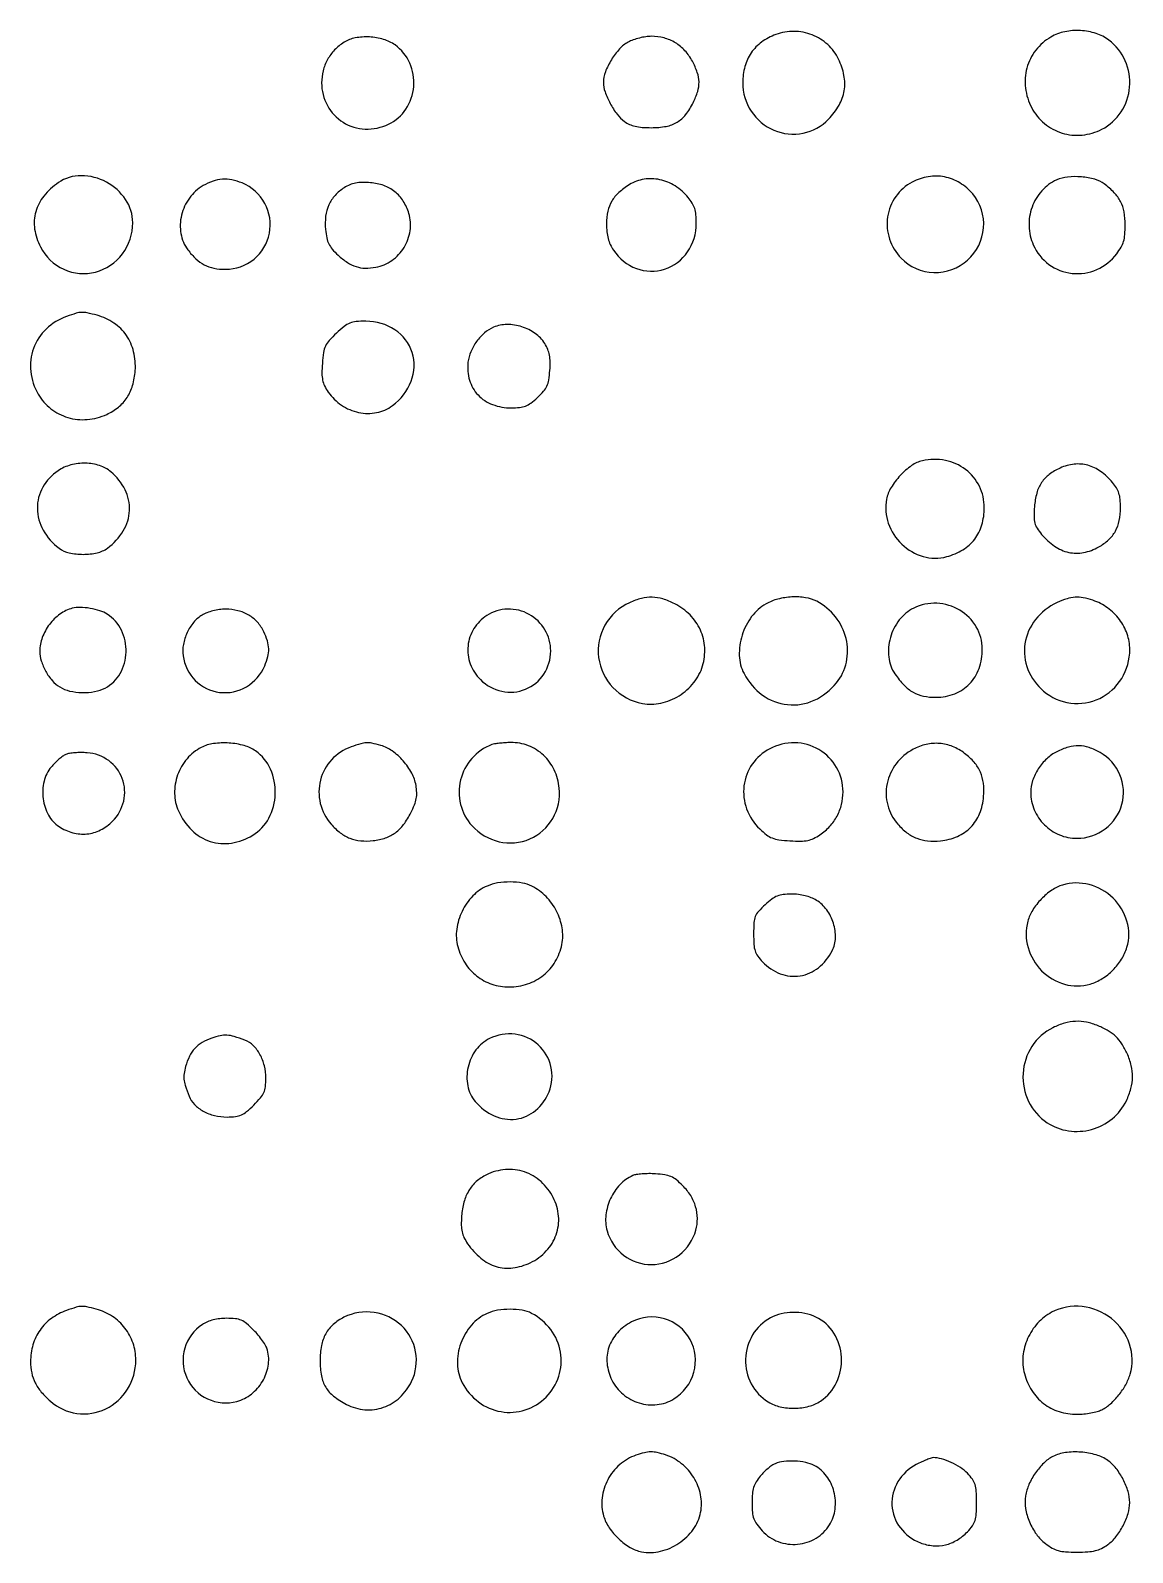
# Model space of a CAD drawing. Extents: x 235 to 2115, y 206 to 2450.
# Drawn here: x 1754 to 2109.9, y 714.3 to 1205.9 of the extents above; entities that cross this region are included whole.
import ezdxf

# ---------------------------------------------------------------- set-up
doc = ezdxf.new("R2010")
doc.units = 0

msp = doc.modelspace()

# ---------------------------------------------------------------- linework, layer by layer
for points in [[(1994.683804, 1204.596416, 0.069163), (1990.104511, 1202.147033, 0.085439), (1986.736733, 1198.681292, 0.084491), (1984.696332, 1194.255895, 0.065955), (1984, 1189, 0.146274), (1986.749399, 1179.803004, 0.148158), (1994.084355, 1173.679304, 0.150905), (2003.475363, 1172.718898, 0.152614), (2011.723773, 1177.230679, 0.062006), (2015.104921, 1181.738662, 0.089251), (2016.772155, 1186.427387, 0.089961), (2016.693822, 1191.37518, 0.06398), (2014.929048, 1196.646567, 0.095445), (2011.435428, 1201.327583, 0.091542), (2006.404984, 1204.458715, 0.090712), (2000.546942, 1205.605084, 0.091599)], [(2083.520382, 1203.770982, 0.095549), (2078.612428, 1199.494309, 0.100054), (2075.744595, 1193.764541, 0.09848), (2075.302058, 1187.294244, 0.089588), (2077.325022, 1180.907284, 0.098136), (2081.419409, 1175.8553, 0.099556), (2087.111532, 1172.778038, 0.098581), (2093.598647, 1172.12305, 0.094239), (2099.955623, 1173.977361, 0.130818), (2106.188881, 1179.577013, 0.125341), (2108.940105, 1187.626196, 0.124148), (2107.515961, 1196.071476, 0.126951), (2102.261502, 1202.749709, 0.083955), (2098.112843, 1204.931142, 0.065627), (2093.103222, 1205.871261, 0.065186), (2087.985668, 1205.482873, 0.080251)], [(1855.24086, 1202.064808, 0.061529), (1852.196454, 1199.584685, 0.06475), (1849.907115, 1196.477319, 0.0648), (1848.489966, 1192.889988, 0.06178), (1848.007476, 1189, 0.123864), (1849.857422, 1181.646943, 0.131652), (1854.941596, 1176.241108, 0.130357), (1862.090896, 1174.068662, 0.120279), (1869.618565, 1175.623287, 0.137157), (1875.241287, 1180.511972, 0.125806), (1877.746589, 1187.773847, 0.125108), (1876.46453, 1195.37887, 0.13483), (1871.718348, 1201.200554, 0.082975), (1868.004839, 1203.009091, 0.058876), (1863.429631, 1203.794548, 0.059699), (1858.877971, 1203.489795, 0.093924)], [(1947.009323, 1202.144664, 0.086561), (1944.23, 1199.965446, 0.045155), (1941.58303, 1196.431711, 0.045259), (1939.630775, 1192.512948, 0.093202), (1939, 1189.158441, 0.085356), (1939.525242, 1186.104076, 0.037563), (1941.186661, 1182.340191, 0.037558), (1943.423131, 1178.818982, 0.074773), (1945.764533, 1176.5, 0.05344), (1947.387913, 1175.560702, 0.04821), (1949.230131, 1174.947311, 0.038425), (1951.50941, 1174.606884, 0.017864), (1954.5, 1174.5, 0.044879), (1959.268871, 1174.928912, 0.09015), (1962.795199, 1176.253055, 0.09303), (1965.560043, 1178.700359, 0.050214), (1967.985467, 1182.565724, 0.039505), (1969.445915, 1186.210929, 0.080548), (1969.879141, 1189.255411, 0.079417), (1969.330165, 1192.308653, 0.037525), (1967.725075, 1195.98738, 0.064228), (1965.339258, 1199.366936, 0.070889), (1962.24406, 1201.902127, 0.071119), (1958.573025, 1203.466007, 0.065273), (1954.5, 1204, 0.037347), (1952.704686, 1203.865712, 0.023374), (1950.636742, 1203.454995, 0.02342), (1948.626324, 1202.85587, 0.038972)], [(1762.989831, 1156.75, 0.073937), (1758.307603, 1152.42995, 0.101659), (1755.693734, 1147.352045, 0.104774), (1755.336381, 1141.773635, 0.08275), (1757.185433, 1136, 0.167581), (1764.727407, 1128.779002, 0.17374), (1774.991449, 1127.87822, 0.17006), (1783.649598, 1133.718155, 0.161506), (1787, 1143.819998, 0.149419), (1784.718198, 1151.285125, 0.121473), (1778.489652, 1156.923985, 0.122251), (1770.387737, 1158.998723, 0.152409)], [(1809.741781, 1155.775776, 0.104836), (1805.308634, 1151.774847, 0.098463), (1802.75701, 1146.231632, 0.101393), (1802.560263, 1140.273366, 0.118611), (1804.785682, 1135.085238, 0.041861), (1807.418883, 1132.113069, 0.071062), (1810.117768, 1130.185339, 0.073019), (1813.194775, 1129.12253, 0.046733), (1816.966529, 1128.769231, 0.172901), (1826.172178, 1132.050656, 0.175742), (1831.150212, 1140.392437, 0.174185), (1829.644016, 1150.04414, 0.170448), (1822.32881, 1156.635974, 0.047767), (1819.015509, 1157.662053, 0.068379), (1815.9509, 1157.871727, 0.067942), (1812.928752, 1157.246797, 0.046459)], [(1855.298549, 1155.099891, 0.067414), (1852.329332, 1152.621268, 0.079841), (1850.32431, 1149.569221, 0.075825), (1849.30982, 1145.911254, 0.053795), (1849.259953, 1141.646422, 0.025889), (1849.670223, 1138.886249, 0.064013), (1850.326509, 1136.952428, 0.06548), (1851.440639, 1135.273234, 0.028108), (1853.322415, 1133.343339, 0.038006), (1856.335628, 1130.976423, 0.069705), (1859.140508, 1129.619141, 0.074566), (1862.077408, 1129.137217, 0.049849), (1865.477136, 1129.429733, 0.10737), (1870.681464, 1131.626199, 0.10161), (1874.627028, 1135.819363, 0.102114), (1876.587954, 1141.209112, 0.109563), (1876.180606, 1146.791526, 0.067447), (1874.367095, 1150.79017, 0.084052), (1871.655929, 1153.830764, 0.083842), (1868.089119, 1155.814704, 0.066728), (1863.772127, 1156.721561, 0.020886), (1861.037769, 1156.809176, 0.04487), (1858.940921, 1156.60003, 0.052376), (1857.128135, 1156.051661, 0.040662)], [(1947.411303, 1156.109054, 0.046079), (1943.97784, 1153.554378, 0.076947), (1941.702986, 1150.772283, 0.079819), (1940.427627, 1147.508672, 0.053359), (1940, 1143.513025, 0.02456), (1940.128418, 1140.90024, 0.039873), (1940.52159, 1138.713826, 0.043813), (1941.220492, 1136.770246, 0.039067), (1942.269933, 1134.897883, 0.156355), (1949.646197, 1129.034268, 0.170422), (1958.774512, 1128.816586, 0.166782), (1966.175981, 1134.376697, 0.150111), (1969, 1143.571158, 0.021703), (1968.877493, 1146.392133, 0.054015), (1968.478373, 1148.415813, 0.06208), (1967.696254, 1150.136356, 0.03723), (1966.380884, 1151.959192, 0.075829), (1962.153471, 1155.666338, 0.088526), (1957.224657, 1157.703669, 0.093784), (1952.129698, 1157.848156, 0.097538)], [(2038.761147, 1156.937633, 0.117509), (2033.415781, 1152.252104, 0.118234), (2030.773236, 1145.669746, 0.116927), (2031.390333, 1138.545927, 0.113122), (2035.137135, 1132.358512, 0.196375), (2045.694167, 1127.729846, 0.191483), (2056.614746, 1131.753326, 0.192272), (2061.763406, 1142.158219, 0.197277), (2058.256901, 1153.106538, 0.080407), (2054.112933, 1156.674319, 0.089315), (2049.198703, 1158.592786, 0.089446), (2043.929892, 1158.675094, 0.080919)], [(2085.379122, 1157.618788, 0.104162), (2080.566741, 1154.088637, 0.096398), (2077.424988, 1148.825055, 0.094712), (2076.452544, 1142.684583, 0.096466), (2077.825673, 1136.66119, 0.130571), (2082.875331, 1130.367264, 0.132711), (2090.352211, 1127.457811, 0.13134), (2098.337612, 1128.697097, 0.126682), (2104.767205, 1133.761436, 0.032418), (2106.167575, 1135.867517, 0.059384), (2106.975621, 1137.761017, 0.051849), (2107.378289, 1139.95992, 0.01938), (2107.5, 1143.098827, 0.04317), (2107.137092, 1147.294276, 0.074757), (2106.032472, 1150.607499, 0.073771), (2103.990084, 1153.47853, 0.040991), (2100.762703, 1156.327846, 0.093373), (2097.673849, 1157.839487, 0.046331), (2093.364156, 1158.607333, 0.046056), (2088.915383, 1158.570293, 0.081416)], [(1765.655189, 1113.541351, 0.105633), (1759.081424, 1109.483922, 0.114794), (1754.976353, 1103.201023, 0.11492), (1754.068793, 1095.756991, 0.106038), (1756.485866, 1088.433906, 0.093535), (1760.57622, 1083.738293, 0.095432), (1766.069377, 1080.896874, 0.093414), (1772.325756, 1080.26416, 0.085406), (1778.598931, 1081.905434, 0.063831), (1782.382985, 1084.245214, 0.078047), (1785.165709, 1087.331368, 0.074502), (1786.9561, 1091.243119, 0.052121), (1787.808136, 1096.024267, 0.077299), (1787.305899, 1102.129198, 0.091904), (1784.953366, 1107.4019, 0.093391), (1780.90484, 1111.419752, 0.082656), (1775.5, 1113.901255, 0.011647), (1772.286503, 1114.695105, 0.063946), (1770.511061, 1114.857434, 0.064569), (1768.759648, 1114.564898, 0.01201)], [(1852.78527, 1108.140783, 0.020627), (1850.414507, 1105.739048, 0.075405), (1849.232532, 1103.962744, 0.073134), (1848.611999, 1101.887843, 0.018673), (1848.235493, 1098.390783, 0.016354), (1848.113976, 1095.126072, 0.052283), (1848.331203, 1092.960432, 0.064421), (1848.961134, 1091.139825, 0.035249), (1850.1615, 1089.101611, 0.094516), (1854.444137, 1084.868211, 0.096077), (1859.960459, 1082.538687, 0.10003), (1865.760295, 1082.488716, 0.112127), (1870.864236, 1084.731987, 0.141043), (1876.904916, 1092.626625, 0.170826), (1877.224898, 1101.894548, 0.173762), (1871.687966, 1109.208914, 0.145704), (1862.313394, 1112, 0.021748), (1859.130749, 1111.861502, 0.074603), (1857.124216, 1111.379163, 0.072121), (1855.312018, 1110.32021, 0.019456)], [(1903.5, 1110.040514, 0.079906), (1900.628027, 1108.263845, 0.057073), (1898.065689, 1105.476149, 0.056437), (1896.171311, 1102.140725, 0.073012), (1895.274356, 1098.741723, 0.09961), (1895.777352, 1092.929344, 0.119182), (1898.511182, 1088.178146, 0.11505), (1903.204145, 1085.087849, 0.088341), (1909.264685, 1084.003738, 0.027245), (1911.928006, 1084.146874, 0.067413), (1913.821792, 1084.615921, 0.065974), (1915.54651, 1085.578777, 0.025229), (1917.66875, 1087.335242, 0.026598), (1919.65291, 1089.357885, 0.072619), (1920.74442, 1091.032535, 0.068252), (1921.348076, 1093.009503, 0.02151), (1921.709733, 1096.085242, 0.019895), (1921.807411, 1098.936197, 0.046093), (1921.59886, 1101.064955, 0.054108), (1921.034535, 1102.903013, 0.038642), (1920.033772, 1104.810176, 0.098263), (1916.973352, 1108.053536, 0.078192), (1912.657304, 1110.205091, 0.078099), (1907.883907, 1110.928964, 0.097595)], [(2042.01873, 1066.937056, 0.099879), (2038.507196, 1065.372033, 0.050568), (2034.850136, 1062.168394, 0.050328), (2031.876143, 1058.254427, 0.09119), (2030.436427, 1054.512817, 0.130218), (2031.009082, 1046.739183, 0.119612), (2035.346957, 1039.980493, 0.121319), (2042.242574, 1036.026442, 0.136391), (2049.869453, 1035.964847, 0.070295), (2055.075349, 1038.186708, 0.093629), (2058.897885, 1041.610751, 0.093595), (2061.208759, 1046.194327, 0.070196), (2062, 1051.802457, 0.113932), (2060.40534, 1058.709883, 0.117734), (2055.954167, 1064.123282, 0.114508), (2049.425365, 1067.040604, 0.103456)], [(1762.897883, 1063.730067, 0.118727), (1757.942505, 1058.362545, 0.131095), (1756.20769, 1051.52407, 0.12579), (1758.091832, 1044.512752, 0.104548), (1763.204816, 1038.696404, 0.106948), (1766.483477, 1037.199715, 0.054324), (1771.013025, 1036.714961, 0.054269), (1775.550687, 1037.217776, 0.105045), (1778.856972, 1038.726563, 0.096961), (1783.95442, 1044.308707, 0.126176), (1785.964177, 1050.906012, 0.128179), (1784.539986, 1057.578367, 0.101858), (1779.959192, 1063.380884, 0.099208), (1776.322136, 1065.376025, 0.070995), (1771.730636, 1066.127437, 0.069146), (1766.985253, 1065.56675, 0.083512)], [(2086.5, 1064.588356, 0.057395), (2082.9679, 1062.505072, 0.083637), (2080.492414, 1059.881417, 0.080421), (2078.95067, 1056.51053, 0.049105), (2078.207253, 1052.188488, 0.01544), (2078.068146, 1048.824567, 0.065271), (2078.308981, 1046.825682, 0.080888), (2079.030154, 1045.174046, 0.031609), (2080.51355, 1043.166267, 0.066006), (2084.711667, 1039.337089, 0.09789), (2089.259572, 1037.346945, 0.102997), (2094.048793, 1037.289169, 0.079876), (2098.953916, 1039.094256, 0.058174), (2102.147092, 1041.413907, 0.0804), (2104.331238, 1044.194282, 0.077233), (2105.583033, 1047.610238, 0.049315), (2106, 1051.827567, 0.024014), (2105.872371, 1054.483394, 0.053942), (2105.464496, 1056.456779, 0.060117), (2104.678394, 1058.163231, 0.036949), (2103.380884, 1059.959192, 0.061774), (2099.569633, 1063.494815, 0.089453), (2095.436487, 1065.471394, 0.094619), (2091.05115, 1065.818424, 0.077285)], [(1947.421401, 1021.103669, 0.159068), (1939.5062, 1013.849987, 0.161695), (1937.460536, 1003.375507, 0.160426), (1942.086455, 993.697632, 0.156593), (1951.603133, 988.54663, 0.101349), (1957.568431, 988.645441, 0.085357), (1963.424654, 991.044948, 0.084476), (1968.193113, 995.292811, 0.096151), (1971.029297, 1000.703449, 0.087932), (1971.711617, 1006.575317, 0.090804), (1970.317059, 1012.253257, 0.089236), (1966.970382, 1017.145552, 0.081443), (1962.030039, 1020.75, 0.041882), (1958.186739, 1022.303241, 0.069148), (1954.736639, 1022.868095, 0.069645), (1951.280693, 1022.469385, 0.043125)], [(1991.520382, 1020.713167, 0.104802), (1986.86207, 1016.593062, 0.083165), (1983.801364, 1010.59503, 0.084348), (1982.889588, 1004.010374, 0.11316), (1984.410724, 998.20034, 0.115264), (1990.375202, 991.274289, 0.133171), (1998.489125, 988.168607, 0.133353), (2007.051988, 989.5889, 0.115727), (2014.259728, 995.182179, 0.118587), (2017.470642, 1001.926212, 0.111687), (2017.362585, 1009.552614, 0.108512), (2013.95286, 1016.561164, 0.106543), (2007.901216, 1021.551083, 0.08156), (2004.30897, 1022.719589, 0.050753), (1999.874109, 1022.942902, 0.049732), (1995.360237, 1022.258434, 0.06646)], [(2085.5, 1021.109957, 0.116872), (2078.532278, 1015.64523, 0.131389), (2075.131286, 1007.857259, 0.133734), (2076.098238, 999.517938, 0.123107), (2081.164925, 992.514678, 0.143727), (2089.900281, 988.676327, 0.146068), (2099.263141, 990.202434, 0.14368), (2106.365176, 996.649105, 0.137946), (2109, 1006.017541, 0.085288), (2108.141027, 1011.016641, 0.076085), (2105.648851, 1015.664274, 0.074596), (2101.8256, 1019.429839, 0.076735), (2097.100777, 1021.863935, 0.031957), (2093.902238, 1022.710192, 0.065006), (2091.312122, 1022.878599, 0.063212), (2088.719354, 1022.37684, 0.028754)], [(1767.5, 1019.297418, 0.09247), (1763.511569, 1017.400696, 0.073706), (1760.103622, 1014.059801, 0.07326), (1757.794134, 1009.851627, 0.089153), (1757, 1005.433248, 0.076383), (1757.483902, 1002.284107, 0.05066), (1758.931221, 998.918933, 0.050781), (1761.019205, 995.924352, 0.078372), (1763.419965, 993.885678, 0.079942), (1766.633142, 992.572206, 0.051429), (1770.635024, 992.066348, 0.05106), (1774.69695, 992.388159, 0.074175), (1778.093882, 993.548549, 0.146224), (1782.923323, 998.209446, 0.121398), (1784.843609, 1005.117011, 0.11949), (1783.343714, 1012.212679, 0.138958), (1778.797741, 1017.371689, 0.066185), (1776.418057, 1018.492454, 0.034801), (1773.23565, 1019.265863, 0.034838), (1770.007959, 1019.587048, 0.072381)], [(1809.419965, 1017.114322, 0.082502), (1806.678212, 1014.747085, 0.064573), (1804.570302, 1011.421791, 0.064098), (1803.367715, 1007.641383, 0.078485), (1803.281368, 1003.938915, 0.163554), (1807.194016, 995.993256, 0.1684), (1815.063799, 992.139962, 0.16598), (1823.717967, 993.960235, 0.159258), (1829.628879, 1000.717881, 0.037991), (1830.630927, 1003.673678, 0.06963), (1830.914346, 1006.196528, 0.068481), (1830.49559, 1008.728381, 0.035617), (1829.330035, 1011.716931, 0.07299), (1827.280024, 1014.786732, 0.075946), (1824.458925, 1017.090001, 0.073022), (1820.978293, 1018.509764, 0.060453), (1817, 1018.992524, 0.032595), (1814.983197, 1018.86091, 0.028147), (1812.897258, 1018.467066, 0.029083), (1810.965057, 1017.867162, 0.047135)], [(1901.346265, 1016.945902, 0.111171), (1897.174542, 1012.725497, 0.114987), (1895.278514, 1007.175497, 0.11411), (1896.025589, 1001.325167, 0.108207), (1899.266667, 996.266667, 0.143523), (1906.16144, 992.497358, 0.151421), (1913.841513, 993.154522, 0.152508), (1919.765303, 998.029745, 0.145899), (1921.992524, 1005.5, 0.13445), (1920.113902, 1012.36001, 0.133281), (1914.997835, 1017.332832, 0.13403), (1908.094014, 1019.020328, 0.136596)], [(2039.218183, 1019.336917, 0.113791), (2034.54942, 1015.526255, 0.095766), (2031.659619, 1009.818856, 0.097492), (2031.134658, 1003.537115, 0.123244), (2033.160927, 998.091948, 0.03906), (2036.073641, 994.486941, 0.073871), (2039.005764, 992.184582, 0.079643), (2042.323689, 990.938589, 0.052476), (2046.389849, 990.549364, 0.089336), (2052.462506, 991.702295, 0.110455), (2057.249092, 994.878425, 0.108153), (2060.294296, 999.851206, 0.082804), (2061.368144, 1006.153481, 0.135238), (2059.42764, 1013.295309, 0.125597), (2054.063341, 1018.674252, 0.123082), (2046.682352, 1020.892468, 0.126912)], [(1809.149236, 974.359741, 0.099563), (1804.555755, 970.722965, 0.089571), (1801.51588, 965.462428, 0.090108), (1800.519422, 959.499796, 0.102422), (1801.772081, 953.852384, 0.092096), (1806.076302, 947.642327, 0.116635), (1812.016036, 944.010291, 0.118833), (1818.865515, 943.460873, 0.098112), (1825.75914, 945.993769, 0.135231), (1830.96736, 951.536962, 0.113272), (1833.047153, 959.360221, 0.113148), (1831.508468, 967.314419, 0.134706), (1826.69211, 973.219237, 0.0891), (1823.015787, 974.954674, 0.049639), (1818.114833, 975.766306, 0.049481), (1813.119174, 975.596588, 0.084793)], [(1857.5, 974.503716, 0.122456), (1851.225503, 970.372528, 0.123418), (1847.638751, 963.795144, 0.123151), (1847.574388, 956.292031, 0.121605), (1851.044722, 949.601846, 0.048673), (1854.019581, 946.8138, 0.070422), (1857.150157, 945.041617, 0.071105), (1860.626225, 944.21844, 0.050743), (1864.630808, 944.261854, 0.053401), (1868.639164, 945.153743, 0.077688), (1871.844684, 946.825444, 0.073953), (1874.495268, 949.465492, 0.043729), (1876.842621, 953.274018, 0.021253), (1877.988097, 955.822295, 0.048968), (1878.572325, 957.838138, 0.05476), (1878.718352, 959.786139, 0.033207), (1878.485103, 962.088173, 0.083366), (1877.111897, 966.049181, 0.055384), (1874.348402, 969.997114, 0.05575), (1870.815806, 973.210021, 0.089167), (1867.151543, 974.974605, 0.013646), (1864.181145, 975.712975, 0.066372), (1862.456096, 975.857871, 0.061706), (1860.697321, 975.552333, 0.010827)], [(1903, 975.278468, 0.12287), (1896.550708, 970.828774, 0.120667), (1892.894383, 963.842502, 0.121093), (1892.886725, 955.977302, 0.124303), (1896.536421, 949.091366, 0.152369), (1905.295216, 943.916142, 0.160914), (1915.230929, 944.791071, 0.162377), (1922.627743, 951.395555, 0.155172), (1924.74992, 961.250831, 0.087345), (1923.139355, 967.069283, 0.093607), (1919.66137, 971.829817, 0.095976), (1914.768674, 974.909568, 0.097201), (1909.102117, 975.921053, 0.010543), (1907.230212, 975.84944, 0.011399), (1905.411247, 975.699728, 0.010965), (1903.860508, 975.501959, 0.052714)], [(1992.70752, 973.910121, 0.119185), (1987.071753, 968.938666, 0.122282), (1984.396961, 961.987632, 0.120069), (1985.262911, 954.491589, 0.112221), (1989.480856, 948.018555, 0.028255), (1991.656308, 946.136237, 0.071432), (1993.473864, 945.109606, 0.061068), (1995.672357, 944.549274, 0.016515), (1999.257112, 944.209336, 0.014904), (2002.731504, 944.099111, 0.050332), (2004.989149, 944.3226, 0.063825), (2006.861286, 944.957017, 0.035647), (2008.945934, 946.165794, 0.057281), (2012.109061, 948.891036, 0.062985), (2014.456479, 952.183441, 0.063544), (2015.895299, 955.930084, 0.060008), (2016.384615, 959.992468, 0.129733), (2014.30597, 967.868859, 0.131586), (2008.618791, 973.644057, 0.13012), (2000.751662, 975.843582, 0.125513)], [(2039.024537, 973.760678, 0.107137), (2033.539127, 969.093368, 0.112967), (2030.608378, 962.658327, 0.115579), (2030.801322, 955.707678, 0.116179), (2034.062998, 949.58103, 0.049397), (2037.033565, 946.805048, 0.070552), (2040.174713, 945.0399, 0.069772), (2043.709749, 944.205562, 0.047098), (2047.85949, 944.212477, 0.078043), (2053.315817, 945.614797, 0.098112), (2057.606077, 948.568419, 0.097296), (2060.470434, 952.956736, 0.075535), (2061.792944, 958.51672, 0.049942), (2061.719884, 962.798188, 0.07461), (2060.738368, 966.403401, 0.075066), (2058.747749, 969.546255, 0.05123), (2055.660174, 972.445627, 0.067929), (2051.762612, 974.65633, 0.075498), (2047.552934, 975.640202, 0.075389), (2043.235862, 975.330543, 0.067461)], [(2085.423711, 972.980654, 0.074199), (2082.152119, 970.704929, 0.061103), (2079.433436, 967.429937, 0.061888), (2077.617495, 963.643381, 0.081182), (2077.001554, 959.863845, 0.100261), (2078.147471, 954.22003, 0.096913), (2081.405654, 949.389378, 0.096859), (2086.246015, 946.141011, 0.100022), (2091.897883, 945.003738, 0.162363), (2101.07406, 948.072436, 0.167046), (2106.442153, 956.001779, 0.167826), (2105.788948, 965.526677, 0.163743), (2099.395899, 972.73355, 0.05015), (2095.870624, 974.309305, 0.075756), (2092.561971, 974.873536, 0.073976), (2089.17838, 974.431175, 0.045521)], [(1765.418438, 972.08551, 0.055718), (1764.436253, 971.525787, 0.019723), (1763.164482, 970.52084, 0.019292), (1761.842866, 969.297619, 0.021493), (1760.668438, 968.017808, 0.117915), (1758.361871, 963.417473, 0.09049), (1758.082635, 957.783768, 0.091648), (1759.804288, 952.477647, 0.125539), (1763.198888, 948.806688, 0.076548), (1767.653741, 946.806995, 0.092726), (1772.210814, 946.422382, 0.093251), (1776.578928, 947.710145, 0.078346), (1780.487294, 950.553961, 0.139813), (1784.089843, 957.031316, 0.147294), (1783.633726, 964.2919, 0.147478), (1779.245886, 970.087014, 0.140239), (1772.296752, 972.633276, 0.019313), (1770.307616, 972.700818, 0.0187), (1768.297587, 972.616198, 0.018991), (1766.537321, 972.408507, 0.062891)], [(1901.450423, 929.593404, 0.098095), (1896.82147, 926.383182, 0.07968), (1893.356742, 921.42434, 0.07983), (1891.621198, 915.640209, 0.099127), (1891.987757, 910.045469, 0.075541), (1894.33391, 904.70347, 0.084948), (1898.089361, 900.541611, 0.086258), (1902.962667, 897.910198, 0.08093), (1908.549211, 897, 0.080849), (1914.526158, 897.97282, 0.089079), (1919.666255, 900.783429, 0.08994), (1923.470894, 905.180181, 0.084333), (1925.596199, 910.730994, 0.091513), (1925.675811, 916.081981, 0.077164), (1923.882394, 921.463787, 0.075208), (1920.482218, 926.168399, 0.079565), (1915.901216, 929.551083, 0.077442), (1912.860209, 930.567875, 0.041316), (1908.900024, 930.907355, 0.040827), (1904.834412, 930.586813, 0.062708)], [(2087.306375, 929.926901, 0.077289), (2083.800005, 928.255549, 0.051591), (2080.397765, 925.377268, 0.051395), (2077.64128, 921.846339, 0.074414), (2076.060736, 918.225556, 0.136267), (2076.127074, 909.756938, 0.126449), (2080.525032, 902.255346, 0.128549), (2087.926821, 897.885887, 0.143135), (2096.20009, 897.941802, 0.067062), (2100.043562, 899.681384, 0.056674), (2103.53787, 902.46213, 0.056674), (2106.318616, 905.956438, 0.067062), (2108.058198, 909.79991, 0.144931), (2108.085419, 918.206471, 0.129736), (2103.569807, 925.694562, 0.127859), (2095.884831, 930.051695, 0.138875)], [(1991.235315, 923.576839, 0.022824), (1989.050272, 921.382773, 0.090422), (1988.047715, 919.774194, 0.07928), (1987.611038, 917.810012, 0.015135), (1987.5, 914.142502, 0.01558), (1987.607181, 910.703701, 0.062372), (1987.997767, 908.63826, 0.07877), (1988.836041, 906.98266, 0.034532), (1990.414945, 905.088778, 0.109415), (1996.131382, 901.270821, 0.133185), (2002.511457, 900.591506, 0.131029), (2008.437301, 903.232918, 0.104203), (2012.875037, 908.684259, 0.112798), (2013.937183, 912.82746, 0.082121), (2013.282703, 917.55496, 0.08046), (2011.114351, 921.909406, 0.10051), (2007.810176, 924.974365, 0.042725), (2006.102017, 925.825165, 0.032852), (2004.117697, 926.463053, 0.031327), (2001.96078, 926.861603, 0.029834), (1999.735315, 926.996262, 0.027507), (1997.057497, 926.850939, 0.068421), (1995.158533, 926.374448, 0.065878), (1993.416709, 925.390883, 0.024058)], [(2084.168273, 883.854273, 0.134909), (2077.39372, 877.81806, 0.129264), (2074.516392, 869.067137, 0.129025), (2076.31332, 860.020062, 0.134169), (2082.308073, 853.177429, 0.109739), (2089.18173, 850.542965, 0.104688), (2096.650132, 851.000733, 0.104475), (2103.304206, 854.448248, 0.108861), (2107.878851, 860.249741, 0.046084), (2109.348668, 864.169638, 0.062801), (2109.879339, 867.902926, 0.063431), (2109.465048, 871.62232, 0.048252), (2108.119269, 875.5, 0.035053), (2106.389604, 878.661947, 0.059376), (2104.472666, 880.988133, 0.058619), (2102.044545, 882.81809, 0.03325), (2098.74552, 884.461862, 0.047843), (2095.036051, 885.610008, 0.06163), (2091.482808, 885.900054, 0.060546), (2087.9169, 885.315073, 0.04405)], [(1812.5, 880.485417, 0.049556), (1809.392456, 879.03005, 0.072538), (1807.051256, 877.129643, 0.071685), (1805.331715, 874.621581, 0.047153), (1804.084919, 871.34538, 0.028177), (1803.579402, 869.008767, 0.06853), (1803.544431, 867.249597, 0.050283), (1803.987582, 865.243879, 0.009889), (1805.211393, 861.758843, 0.104178), (1806.915994, 859.070484, 0.073822), (1809.76699, 856.899904, 0.066867), (1813.424823, 855.481977, 0.059137), (1817.485681, 855, 0.027717), (1820.23599, 855.152578, 0.078113), (1822.08815, 855.658702, 0.070835), (1823.796288, 856.739379, 0.019971), (1826.117647, 858.882353, 0.019971), (1828.260621, 861.203712, 0.070835), (1829.341298, 862.91185, 0.078113), (1829.847422, 864.76401, 0.027717), (1830, 867.514319, 0.059108), (1829.51888, 871.569966, 0.066666), (1828.103462, 875.226933, 0.073414), (1825.933718, 878.087083, 0.102668), (1823.241157, 879.815295, 0.017938), (1819.802822, 880.993512, 0.058053), (1817.43145, 881.420824, 0.068345), (1815.240271, 881.258006, 0.03209)], [(1902.25623, 880.355344, 0.120368), (1897.840444, 876.654067, 0.102657), (1895.307192, 871.11609, 0.104191), (1895.206156, 865.098161, 0.127855), (1897.619116, 860.040808, 0.111357), (1903.751901, 855.383581, 0.140059), (1910.775957, 854.326444, 0.144885), (1917.12593, 857.137027, 0.122031), (1921.434688, 863.128373, 0.152208), (1922.07734, 871.296796, 0.155067), (1917.954039, 878.313739, 0.152657), (1910.476156, 881.733035, 0.147024)], [(1901.218183, 836.336917, 0.067819), (1897.963792, 834.142022, 0.074936), (1895.541263, 831.221177, 0.069694), (1893.965446, 827.531659, 0.048718), (1893.211957, 823.065397, 0.018451), (1893.111755, 820.018665, 0.052526), (1893.342376, 817.910813, 0.062177), (1893.977865, 816.103542, 0.03478), (1895.1615, 814.091948, 0.068603), (1899.445317, 809.385037, 0.100494), (1904.35798, 806.732308, 0.105334), (1909.740029, 806.274234, 0.081644), (1915.393606, 807.948495, 0.091802), (1920.560184, 811.746718, 0.104144), (1923.749674, 816.993121, 0.105943), (1924.521086, 823.005927, 0.098035), (1922.806614, 828.991929, 0.090506), (1918.856289, 834.135689, 0.102209), (1913.494951, 837.288907, 0.103183), (1907.365191, 838.042359, 0.093925)], [(1948.5, 836.094957, 0.099653), (1944.362801, 833.165351, 0.080314), (1941.299831, 828.646774, 0.079891), (1939.8051, 823.369041, 0.096787), (1940.19728, 818.247679, 0.163803), (1945.534871, 810.346508, 0.166544), (1954.525464, 807.34823, 0.165056), (1963.526262, 810.484908, 0.161099), (1968.867366, 818.48181, 0.070434), (1969.35359, 822.236963, 0.068791), (1968.786081, 826.011433, 0.066383), (1967.184892, 829.6049, 0.058479), (1964.639567, 832.827099, 0.026944), (1962.558598, 834.695114, 0.067176), (1960.812585, 835.750047, 0.064124), (1958.800699, 836.331354, 0.022856), (1955.821539, 836.652852, 0.016981), (1953.637524, 836.713663, 0.017484), (1951.475702, 836.624791, 0.017499), (1949.612705, 836.417056, 0.067969)], [(1765.655189, 792.541351, 0.071077), (1760.752176, 789.961224, 0.082978), (1757.059807, 786.220483, 0.082891), (1754.781611, 781.47899, 0.070745), (1754, 775.982459, 0.052629), (1754.37963, 772.3858, 0.063968), (1755.502731, 769.191396, 0.05918), (1757.481025, 766.19852, 0.037009), (1760.427536, 763.197768, 0.146974), (1768.994072, 759.282701, 0.147714), (1778.280995, 760.747982, 0.144008), (1785.369324, 767.166459, 0.138093), (1788, 776.509822, 0.081201), (1787.101612, 782.005219, 0.084338), (1784.503176, 786.849094, 0.083334), (1780.419147, 790.607225, 0.076821), (1775.218945, 792.955994, 0.013082), (1772.208115, 793.707932, 0.06557), (1770.480576, 793.859694, 0.063224), (1768.74471, 793.56242, 0.011653)], [(1855.218183, 790.336917, 0.066177), (1851.730212, 788.001036, 0.086492), (1849.332726, 785.011801, 0.079317), (1847.954945, 781.179472, 0.04674), (1847.5, 776.32333, 0.044715), (1847.943267, 771.376672, 0.091721), (1849.315389, 767.74972, 0.091961), (1851.891452, 764.859604, 0.045127), (1856.058543, 762.193386, 0.09929), (1862.005403, 760.476474, 0.106041), (1868.006455, 761.249794, 0.103911), (1873.254514, 764.442397, 0.091844), (1877.051505, 769.606394, 0.15854), (1878.363831, 779.169354, 0.15964), (1873.792674, 787.643391, 0.155879), (1864.988872, 791.898564, 0.150852)], [(1901.5, 791.588356, 0.110697), (1896.385201, 787.790272, 0.091466), (1892.950124, 781.916085, 0.092288), (1891.856415, 775.252019, 0.11552), (1893.410724, 769.20034, 0.111133), (1898.664541, 762.997913, 0.119525), (1905.936502, 759.848229, 0.121823), (1913.733816, 760.407765, 0.118376), (1920.466667, 764.533333, 0.118376), (1924.592235, 771.266184, 0.121823), (1925.151771, 779.063498, 0.119525), (1922.002087, 786.335459, 0.111133), (1915.79966, 791.589276, 0.079704), (1912.814866, 792.586212, 0.04086), (1908.871811, 792.908719, 0.040437), (1904.825626, 792.580688, 0.064215)], [(1992.984398, 790.148389, 0.136307), (1987.180566, 784.638804, 0.128979), (1984.894654, 776.804955, 0.128712), (1986.746963, 768.845226, 0.135473), (1992.24086, 762.994598, 0.082208), (1996.102459, 761.436624, 0.059009), (2000.73975, 760.96407, 0.059183), (2005.342784, 761.587199, 0.084241), (2009.102117, 763.269933, 0.136798), (2014.295759, 769.313184, 0.123802), (2015.868236, 777.416357, 0.125892), (2013.41782, 785.19597, 0.144014), (2007.618565, 790.376713, 0.060269), (2004.07021, 791.563136, 0.054524), (2000.217088, 791.923833, 0.054942), (1996.40668, 791.443584, 0.06341)], [(2083.747546, 791.930655, 0.087782), (2079.22811, 788.417022, 0.079515), (2076.002278, 783.451724, 0.079987), (2074.500384, 777.755944, 0.090551), (2074.965224, 772.129147, 0.074652), (2077.356966, 766.657094, 0.088499), (2081.146744, 762.486744, 0.088798), (2086.13347, 759.893753, 0.075737), (2092, 759, 0.024859), (2094.159969, 759.107457, 0.020788), (2096.433067, 759.430074, 0.021292), (2098.489487, 759.901032, 0.052432), (2099.930544, 760.464083, 0.061759), (2102.780674, 762.416516, 0.043253), (2105.466188, 765.239916, 0.042569), (2107.674899, 768.54701, 0.053213), (2109.102748, 771.948605, 0.157711), (2108.890731, 781.695816, 0.143159), (2103.033285, 789.918329, 0.140282), (2093.562546, 793.796811, 0.150028)], [(1809.5, 788.012488, 0.177775), (1803.803329, 780.311008, 0.178802), (1804.461131, 770.774778, 0.179428), (1811.154263, 763.979308, 0.178694), (1820.673108, 763.175409, 0.100223), (1825.317829, 765.529974, 0.090919), (1828.870536, 769.576556, 0.091845), (1830.731477, 774.581433, 0.105062), (1830.5452, 779.675932, 0.067197), (1830.028778, 780.968521, 0.022502), (1828.947152, 782.696482, 0.021928), (1827.563629, 784.523496, 0.023359), (1826.052789, 786.182505, 0.020547), (1823.755976, 788.297926, 0.07256), (1822.058983, 789.35797, 0.077875), (1820.194107, 789.85018, 0.025998), (1817.367647, 789.993411, 0.027712), (1815.086482, 789.863787, 0.033633), (1812.979471, 789.481653, 0.036405), (1811.099859, 788.859952, 0.047497)], [(1948.073992, 788.806614, 0.086443), (1943.505352, 785.312701, 0.105597), (1940.768042, 780.694443, 0.107097), (1940.178087, 775.413482, 0.091114), (1941.751554, 770.019933, 0.102964), (1945.373912, 765.45507, 0.100245), (1950.549527, 762.661216, 0.101795), (1956.33619, 762.125734, 0.10967), (1961.695666, 763.955997, 0.190588), (1968.201278, 772.574575, 0.195263), (1966.965663, 783.202425, 0.19843), (1958.711304, 789.844829, 0.193944)], [(1949.5, 745.798285, 0.097345), (1944.268071, 742.74041, 0.090485), (1940.4223, 737.859392, 0.091676), (1938.582212, 731.994144, 0.103431), (1939.08266, 726.118442, 0.076711), (1940.883567, 722.334583, 0.054738), (1943.935002, 718.760726, 0.055474), (1947.627966, 715.988781, 0.087121), (1951.333351, 714.597241, 0.106295), (1957.42607, 714.757822, 0.0879), (1963.384825, 717.372478, 0.088685), (1968.039408, 721.847668, 0.111127), (1970.402759, 727.333351, 0.0966), (1970.361945, 733.035672, 0.087187), (1968.205698, 738.53464, 0.085885), (1964.266124, 743.035679, 0.089852), (1959.100777, 745.865892, 0.024132), (1956.376844, 746.630827, 0.058204), (1954.29942, 746.858663, 0.058078), (1952.222709, 746.601788, 0.023941)], [(1994.418438, 743.031147, 0.058704), (1993.436308, 742.49245, 0.020645), (1992.164482, 741.504871, 0.020167), (1990.842887, 740.293615, 0.022278), (1989.668438, 739.017808, 0.036208), (1988.310714, 737.144355, 0.06363), (1987.518469, 735.406137, 0.054735), (1987.120416, 733.349698, 0.020463), (1987, 730.40859, 0.020448), (1987.127585, 727.290103, 0.067346), (1987.568413, 725.283652, 0.072099), (1988.508892, 723.54025, 0.025796), (1990.312025, 721.356584, 0.118033), (1995.458772, 717.880665, 0.112511), (2001.716547, 717.031068, 0.113353), (2007.687936, 718.976044, 0.121246), (2012.040484, 723.298549, 0.106476), (2013.821269, 728.407468, 0.094275), (2013.456167, 734.038044, 0.095916), (2011.066685, 739.061481, 0.115081), (2007.093882, 742.451451, 0.068221), (2004.320245, 743.435771, 0.039793), (2000.812784, 743.877375, 0.039782), (1997.277472, 743.757765, 0.067873)], [(2040.035882, 742.75, 0.138198), (2034.111542, 737.2478, 0.151183), (2032.192903, 729.657088, 0.151503), (2034.897609, 722.321303, 0.138891), (2041.363194, 717.499096, 0.069031), (2045.460976, 716.552737, 0.079876), (2049.453279, 716.833828, 0.078972), (2053.191985, 718.358949, 0.065563), (2056.547629, 721.049714, 0.034222), (2058.170747, 722.994179, 0.081265), (2059.013138, 724.67338, 0.061987), (2059.397904, 726.800038, 0.013794), (2059.5, 730.5, 0.01379), (2059.398013, 734.197231, 0.061841), (2059.013878, 736.32416, 0.081206), (2058.173546, 738.00225, 0.03443), (2056.556846, 739.940666, 0.057517), (2054.288766, 741.819877, 0.037413), (2051.303031, 743.459568, 0.037761), (2048.169126, 744.610402, 0.067873), (2045.46189, 744.994423, 0.090198), (2044.834791, 744.883846, 0.009442), (2043.439779, 744.337424, 0.011458), (2041.792113, 743.611233, 0.008944)], [(2084.149236, 745.359741, 0.074984), (2081.217395, 743.262722, 0.04858), (2078.516172, 740.076022, 0.047787), (2076.428836, 736.34914, 0.063628), (2075.327539, 732.630957, 0.080833), (2075.329315, 728.587097, 0.058575), (2076.570861, 724.249417, 0.057829), (2078.810658, 720.257543, 0.073217), (2081.761436, 717.232795, 0.033344), (2083.943381, 715.787802, 0.063971), (2085.881363, 714.990036, 0.051025), (2088.233997, 714.608492, 0.014705), (2091.922158, 714.5, 0.015163), (2095.457521, 714.607235, 0.044096), (2097.87246, 714.969206, 0.056189), (2099.84259, 715.686517, 0.039548), (2101.866528, 716.901069, 0.07149), (2104.519865, 719.43447, 0.046337), (2106.824793, 723.005479, 0.046458), (2108.424961, 726.923732, 0.07385), (2108.956076, 730.5, 0.073721), (2108.428052, 734.061784, 0.046019), (2106.835643, 737.976621, 0.045966), (2104.55002, 741.541238, 0.072625), (2101.931925, 744.048474, 0.084675), (2098.119997, 745.889045, 0.051866), (2093.194415, 746.771335, 0.051862), (2088.192023, 746.621092, 0.084588)]]:
    msp.add_lwpolyline(points, format="xyb", close=True)

doc.saveas('drawing.dxf')
